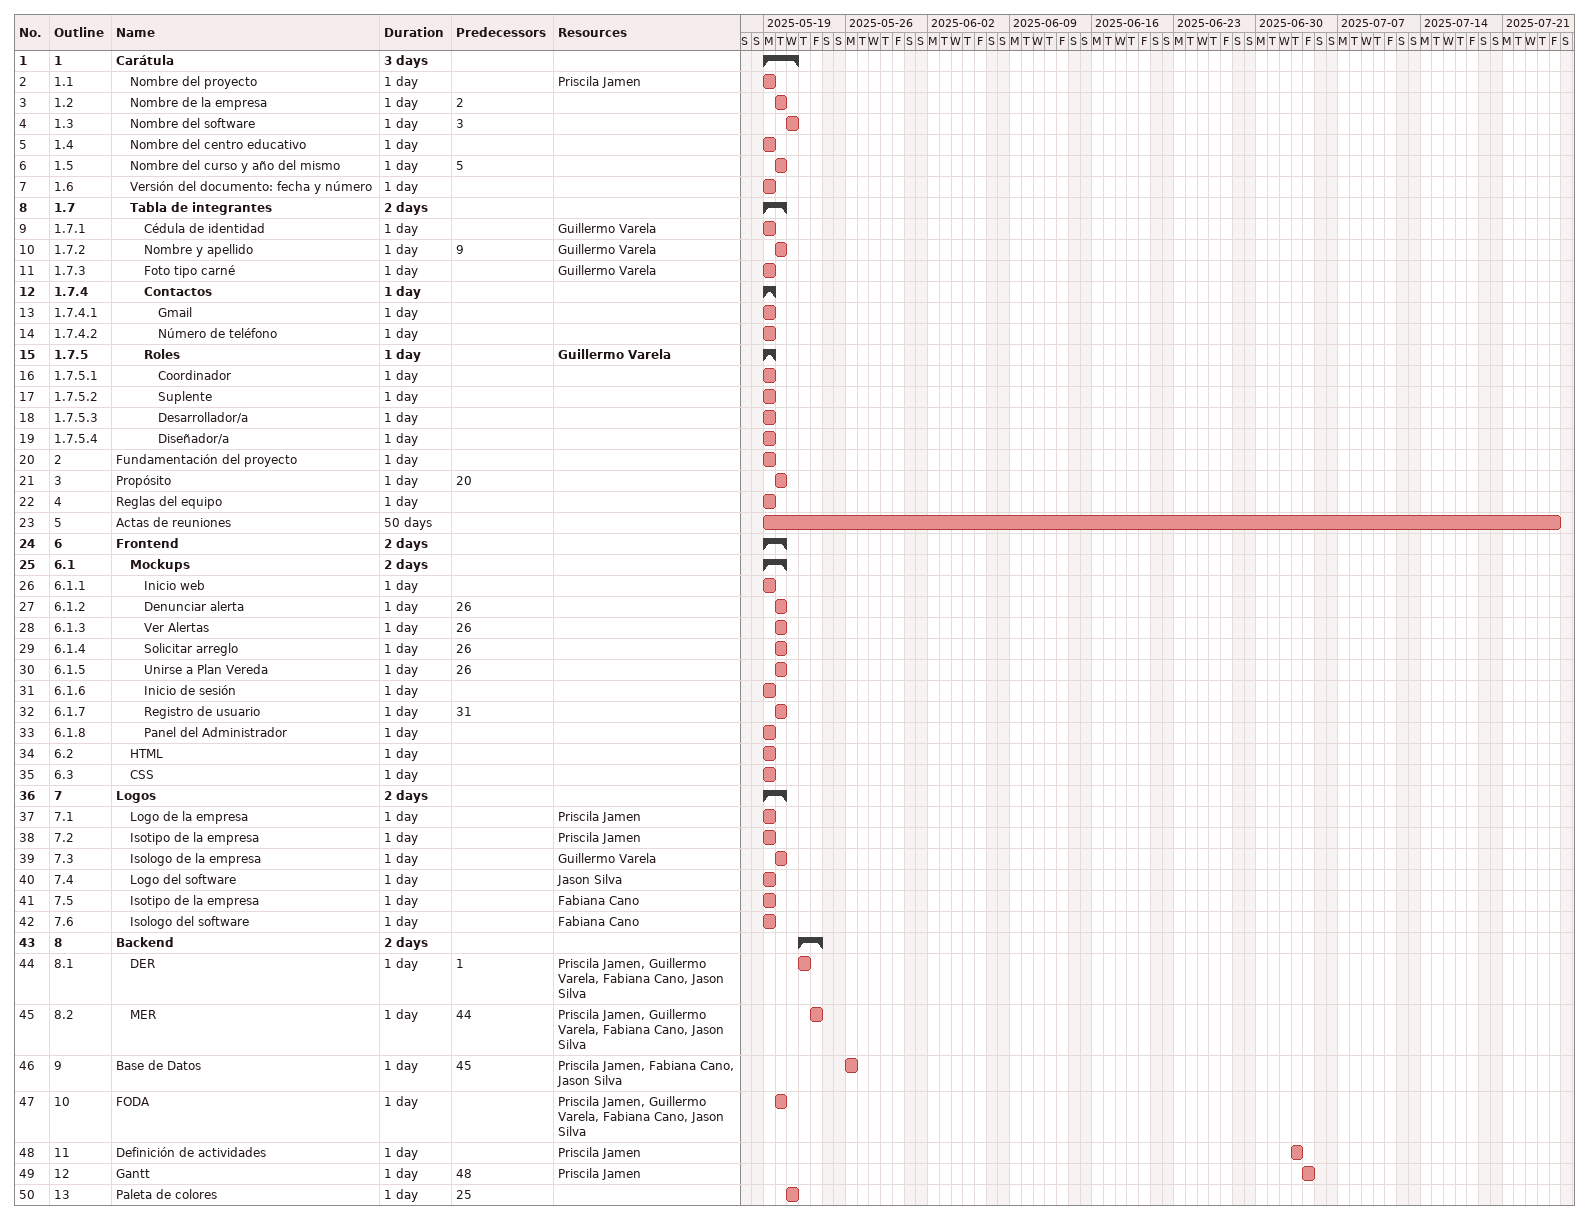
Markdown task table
| ID | WBS | Task | Duration | Start | Finish | Predecessors | Resources |
|---|---|---|---|---|---|---|---|
| 1 | 1 | **Carátula** | 3d | 2025-05-19 | 2025-05-21 |  |  |
| 2 | 1.1 | Nombre del proyecto | 1d | 2025-05-19 | 2025-05-19 |  | Priscila Jamen |
| 3 | 1.2 | Nombre de la empresa | 1d | 2025-05-20 | 2025-05-20 | 2 |  |
| 4 | 1.3 | Nombre del software | 1d | 2025-05-21 | 2025-05-21 | 3 |  |
| 5 | 1.4 | Nombre del centro educativo | 1d | 2025-05-19 | 2025-05-19 |  |  |
| 6 | 1.5 | Nombre del curso y año del mismo | 1d | 2025-05-20 | 2025-05-20 | 5 |  |
| 7 | 1.6 | Versión del documento: fecha y número | 1d | 2025-05-19 | 2025-05-19 |  |  |
| 8 | 1.7 | **Tabla de integrantes** | 2d | 2025-05-19 | 2025-05-20 |  |  |
| 9 | 1.7.1 | Cédula de identidad | 1d | 2025-05-19 | 2025-05-19 |  | Guillermo Varela |
| 10 | 1.7.2 | Nombre y apellido | 1d | 2025-05-20 | 2025-05-20 | 9 | Guillermo Varela |
| 11 | 1.7.3 | Foto tipo carné | 1d | 2025-05-19 | 2025-05-19 |  | Guillermo Varela |
| 12 | 1.7.4 | **Contactos** | 1d | 2025-05-19 | 2025-05-19 |  |  |
| 13 | 1.7.4.1 | Gmail | 1d | 2025-05-19 | 2025-05-19 |  |  |
| 14 | 1.7.4.2 | Número de teléfono | 1d | 2025-05-19 | 2025-05-19 |  |  |
| 15 | 1.7.5 | **Roles** | 1d | 2025-05-19 | 2025-05-19 |  | Guillermo Varela |
| 16 | 1.7.5.1 | Coordinador | 1d | 2025-05-19 | 2025-05-19 |  |  |
| 17 | 1.7.5.2 | Suplente | 1d | 2025-05-19 | 2025-05-19 |  |  |
| 18 | 1.7.5.3 | Desarrollador/a | 1d | 2025-05-19 | 2025-05-19 |  |  |
| 19 | 1.7.5.4 | Diseñador/a | 1d | 2025-05-19 | 2025-05-19 |  |  |
| 20 | 2 | Fundamentación del proyecto | 1d | 2025-05-19 | 2025-05-19 |  |  |
| 21 | 3 | Propósito | 1d | 2025-05-20 | 2025-05-20 | 20 |  |
| 22 | 4 | Reglas del equipo | 1d | 2025-05-19 | 2025-05-19 |  |  |
| 23 | 5 | Actas de reuniones | 50d | 2025-05-19 | 2025-07-25 |  |  |
| 24 | 6 | **Frontend** | 2d | 2025-05-19 | 2025-05-20 |  |  |
| 25 | 6.1 | **Mockups** | 2d | 2025-05-19 | 2025-05-20 |  |  |
| 26 | 6.1.1 | Inicio web | 1d | 2025-05-19 | 2025-05-19 |  |  |
| 27 | 6.1.2 | Denunciar alerta | 1d | 2025-05-20 | 2025-05-20 | 26 |  |
| 28 | 6.1.3 | Ver Alertas | 1d | 2025-05-20 | 2025-05-20 | 26 |  |
| 29 | 6.1.4 | Solicitar arreglo | 1d | 2025-05-20 | 2025-05-20 | 26 |  |
| 30 | 6.1.5 | Unirse a Plan Vereda | 1d | 2025-05-20 | 2025-05-20 | 26 |  |
| 31 | 6.1.6 | Inicio de sesión | 1d | 2025-05-19 | 2025-05-19 |  |  |
| 32 | 6.1.7 | Registro de usuario | 1d | 2025-05-20 | 2025-05-20 | 31 |  |
| 33 | 6.1.8 | Panel del Administrador | 1d | 2025-05-19 | 2025-05-19 |  |  |
| 34 | 6.2 | HTML | 1d | 2025-05-19 | 2025-05-19 |  |  |
| 35 | 6.3 | CSS | 1d | 2025-05-19 | 2025-05-19 |  |  |
| 36 | 7 | **Logos** | 2d | 2025-05-19 | 2025-05-20 |  |  |
| 37 | 7.1 | Logo de la empresa | 1d | 2025-05-19 | 2025-05-19 |  | Priscila Jamen |
| 38 | 7.2 | Isotipo de la empresa | 1d | 2025-05-19 | 2025-05-19 |  | Priscila Jamen |
| 39 | 7.3 | Isologo de la empresa | 1d | 2025-05-20 | 2025-05-20 |  | Guillermo Varela |
| 40 | 7.4 | Logo del software | 1d | 2025-05-19 | 2025-05-19 |  | Jason Silva |
| 41 | 7.5 | Isotipo de la empresa | 1d | 2025-05-19 | 2025-05-19 |  | Fabiana Cano |
| 42 | 7.6 | Isologo del software | 1d | 2025-05-19 | 2025-05-19 |  | Fabiana Cano |
| 43 | 8 | **Backend** | 2d | 2025-05-22 | 2025-05-23 |  |  |
| 44 | 8.1 | DER | 1d | 2025-05-22 | 2025-05-22 | 1 | Priscila Jamen, Guillermo Varela, Fabiana Cano, Jason Silva |
| 45 | 8.2 | MER | 1d | 2025-05-23 | 2025-05-23 | 44 | Priscila Jamen, Guillermo Varela, Fabiana Cano, Jason Silva |
| 46 | 9 | Base de Datos | 1d | 2025-05-26 | 2025-05-26 | 45 | Priscila Jamen, Fabiana Cano, Jason Silva |
| 47 | 10 | FODA | 1d | 2025-05-20 | 2025-05-20 |  | Priscila Jamen, Guillermo Varela, Fabiana Cano, Jason Silva |
| 48 | 11 | Definición de actividades | 1d | 2025-07-03 | 2025-07-03 |  | Priscila Jamen |
| 49 | 12 | Gantt | 1d | 2025-07-04 | 2025-07-04 | 48 | Priscila Jamen |
| 50 | 13 | Paleta de colores | 1d | 2025-05-21 | 2025-05-21 | 25 |  |
